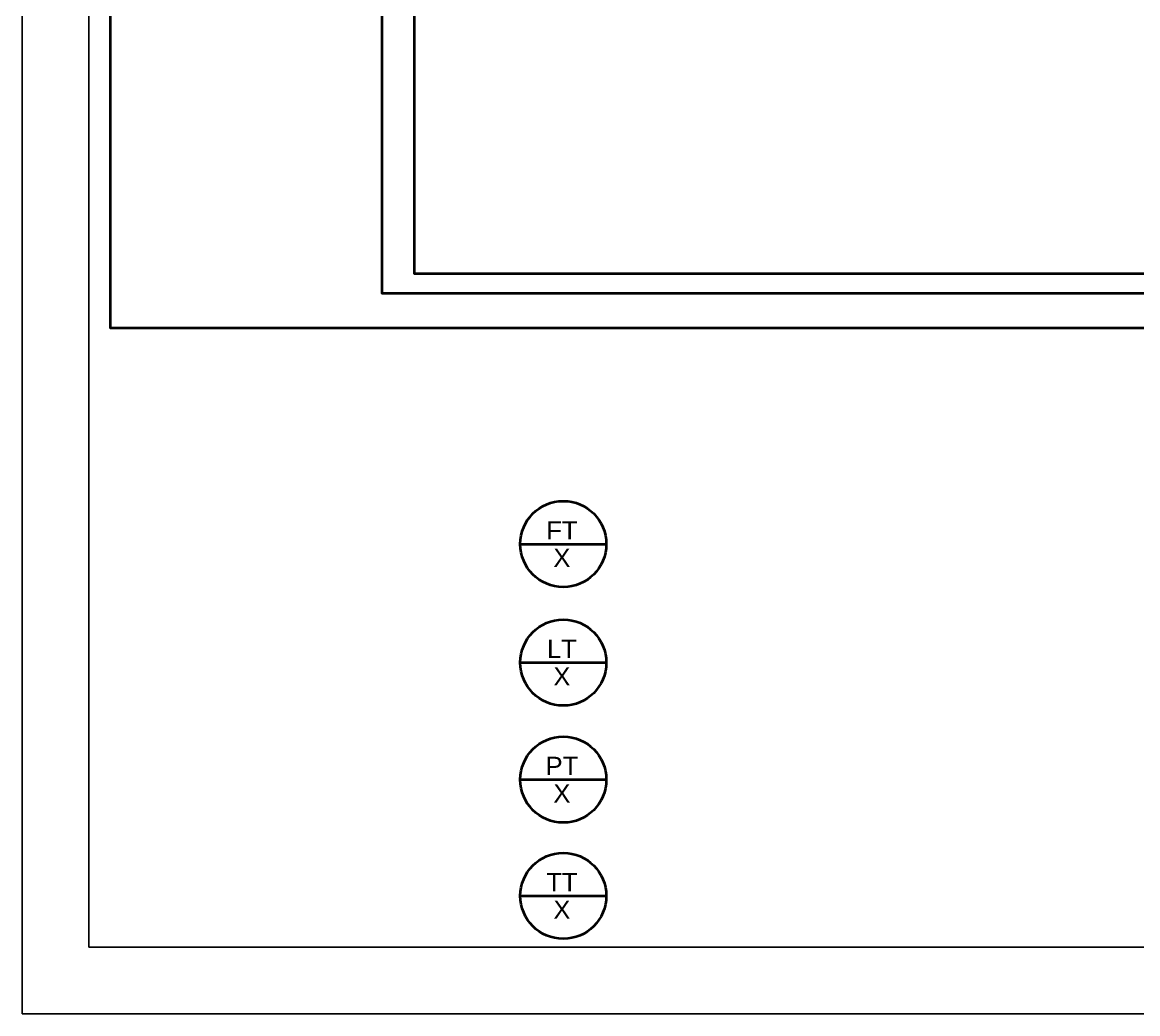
# Paper-space layout 'P&D' of a CAD drawing. Header units: inches, sheet in millimetres. Extents: x 10 to 410, y 10 to 291.
# Drawn here: x 10 to 93.8, y 10 to 84.5 of the extents above; entities that cross this region are included whole.
import ezdxf

# ---------------------------------------------------------------- set-up
doc = ezdxf.new("R2010")
doc.units = ezdxf.units.IN
doc.header["$LTSCALE"] = 5
doc.header["$MEASUREMENT"] = 0
doc.styles.add('TEXTO_INSTRUMENTOS', font='arial.ttf', dxfattribs={"height": 1})

psp = doc.layouts.new('P&D')

# ---------------------------------------------------------------- linework, layer by layer
at = {"lineweight": 35}
for p, q in [((47.408, 45.281), (53.868, 45.281)), ((47.408, 36.374), (53.868, 36.374)), ((47.408, 27.583), (53.868, 27.583)), ((47.408, 18.851), (53.868, 18.851))]:
    psp.add_line(p, q, dxfattribs=at)
for points in [[(10, 10), (410, 10), (410, 290.6), (10, 290.6)], [(15, 15), (405, 15), (405, 285.6), (15, 285.6)]]:
    psp.add_lwpolyline(points, close=True)
at = {"color": 1, "lineweight": 35}
psp.add_lwpolyline([(58.281, 267.646), (58.281, 273.407), (16.595, 273.407), (16.595, 61.511), (289.844, 61.511), (289.844, 81.678)], dxfattribs=at)
at = {"color": 5, "lineweight": 35}
for points in [[(66.502, 119.472), (66.502, 114.382), (37.001, 114.382), (37.001, 64.125), (256.177, 64.125), (256.177, 78.822)], [(75.091, 119.16), (75.091, 112.882), (39.441, 112.882), (39.441, 65.616), (254.942, 65.616), (254.942, 78.822)]]:
    psp.add_lwpolyline(points, dxfattribs=at)
at = {"lineweight": 35}
for centre in [(50.638, 45.281), (50.638, 36.374), (50.638, 27.583), (50.638, 18.851)]:
    psp.add_circle(centre, 3.23, dxfattribs=at)

# ---------------------------------------------------------------- texts
at = {"lineweight": 35, "char_height": 1.3688, "style": 'TEXTO_INSTRUMENTOS'}
for s, heights, insert, attachment_point in [('\\pxqc;FT', [0], (48.429, 46.998), 1), ('\\pxqc;X', [0], (48.429, 43.564), 7), ('\\pxqc;LT', [0], (48.429, 38.091), 1), ('\\pxqc;X', [0], (48.429, 34.657), 7), ('\\pxqc;PT', [1.284], (48.429, 29.3), 1), ('\\pxqc;X', [0], (48.429, 25.865), 7), ('\\pxqc;TT', [1.284], (48.429, 20.568), 1), ('\\pxqc;X', [0], (48.429, 17.134), 7)]:
    psp.add_mtext_dynamic_manual_height_columns(s, width=4.20877, gutter_width=5.515, heights=heights, dxfattribs=dict(at, insert=insert, attachment_point=attachment_point))

doc.saveas('drawing.dxf')
